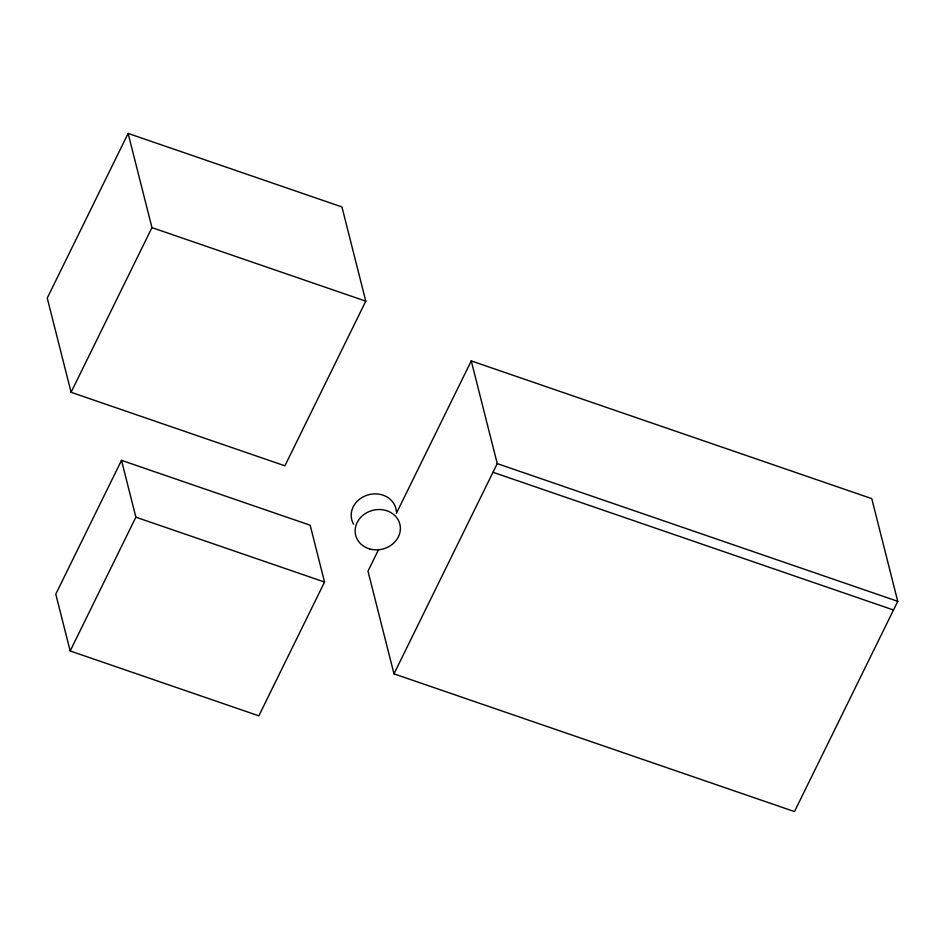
<?xml version="1.0" encoding="UTF-8"?>
<svg xmlns="http://www.w3.org/2000/svg" width="945" height="945" viewBox="0 0 945 945"><rect width="100%" height="100%" fill="white"/><g stroke="black" fill="none" stroke-linecap="round" stroke-linejoin="round"><path stroke-width="1.42" d="M128.118 133.422L47.25 298.077L71.088 392.293L284.906 465.814L365.786 301.16L341.948 206.943L128.118 133.422L151.956 227.627L71.088 392.293M121.503 460.345L55.79 594.133L70.178 650.963L258.847 715.837L324.548 582.049L310.173 525.219L121.503 460.345L135.879 517.175L70.178 650.963M378.661 549.458L367.995 571.158L393.982 673.856L794.485 811.578L897.75 601.327L871.762 498.629L471.26 360.907L396.368 513.383M393.982 673.856L497.247 463.605L471.26 360.907M151.956 227.627L365.786 301.16M497.247 463.605L897.75 601.327M492.983 472.264L893.497 609.997M135.879 517.175L324.548 582.049M353.584 524.215A22.786 19.987 -14.2 0 1 367.959 494.92A22.786 19.987 -14.2 0 1 396.38 511.67M369.637 548.927A22.786 19.987 -14.2 0 0 400.101 525.29A22.786 19.987 -14.2 0 0 363.518 514.836A22.786 19.987 -14.2 0 0 369.637 548.927"/></g></svg>
